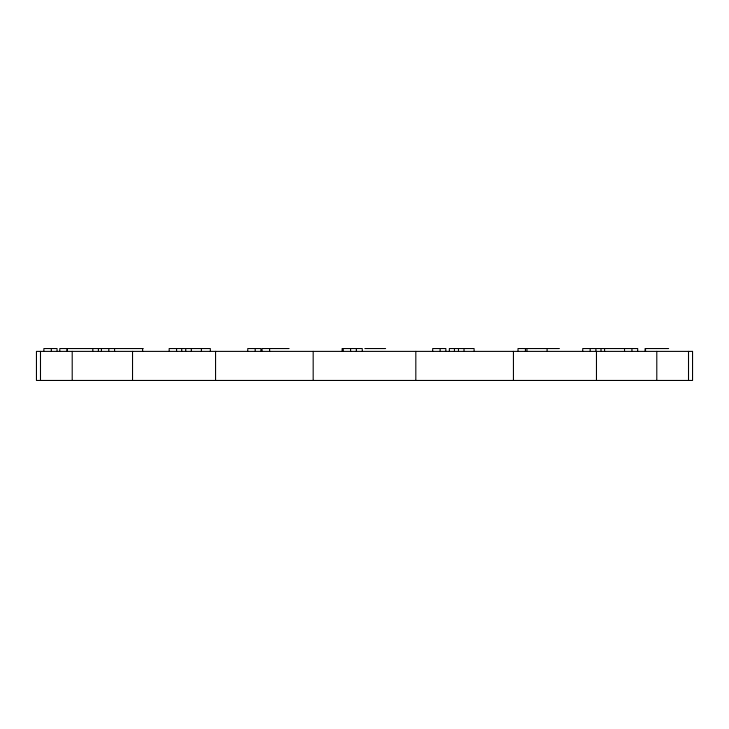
<?xml version="1.0" encoding="UTF-8"?>
<svg xmlns="http://www.w3.org/2000/svg" width="729" height="729" viewBox="0 0 729 729"><rect width="100%" height="100%" fill="white"/><g stroke="black" fill="none" stroke-linecap="round" stroke-linejoin="round"><path stroke-width="1.09" d="M143.185 348.544L59.805 348.544L59.805 351.387M289.085 348.544L262.039 348.544L262.039 351.387M364.846 348.544L385.605 348.544M559.398 348.544L518.009 348.544L518.009 351.387M668.648 348.544L645.101 348.544L645.101 351.387M688.513 351.387L688.513 380.456M656.793 351.387L656.793 380.456M645.529 348.544L645.529 351.387M637.693 351.387L637.693 348.544L582.735 348.544L582.735 351.387M631.943 348.544L631.943 351.387M624.525 348.544L624.525 351.387M604.578 348.544L604.578 351.387M601.006 348.544L601.006 351.387M596.468 351.387L596.468 380.456M595.903 348.544L595.903 351.387M590.162 348.544L590.162 351.387M547.087 348.544L547.087 351.387M526.939 348.544L526.939 351.387M525.427 348.544L525.427 351.387M513.435 351.387L513.435 380.456M474.096 351.387L474.096 348.544L449.346 348.544L449.346 351.387M464.018 348.544L464.018 351.387M458.477 348.544L458.477 351.387M454.449 348.544L454.449 351.387M445.856 351.387L445.856 348.544L432.689 348.544L432.689 351.387M440.116 348.544L440.116 351.387M415.822 351.387L415.822 380.456M362.267 351.387L362.267 348.544L342.129 348.544L342.129 351.387M356.335 348.544L356.335 351.387M350.594 348.544L350.594 351.387M343.168 348.544L343.168 351.387M313.178 351.387L313.178 380.456M269.639 348.544L269.639 351.387M260.927 351.387L260.927 348.544L247.751 348.544L247.751 351.387M255.177 348.544L255.177 351.387M215.565 351.387L215.565 380.456M210.326 351.387L210.326 348.544L169.164 348.544L169.164 351.387M201.386 348.544L201.386 351.387M191.299 348.544L191.299 351.387M185.758 348.544L185.758 351.387M181.731 348.544L181.731 351.387M176.591 348.544L176.591 351.387M142.638 348.544L142.638 351.387M132.532 351.387L132.532 380.456M114.581 348.544L114.581 351.387M108.831 348.544L108.831 351.387M101.404 348.544L101.404 351.387M98.397 348.544L98.397 351.387M92.838 348.544L92.838 351.387M72.207 351.387L72.207 380.456M57.044 351.387L57.044 348.544L43.868 348.544L43.868 351.387M51.294 348.544L51.294 351.387M40.487 351.387L40.487 380.456M692.55 351.387L36.45 351.387L36.45 380.456L692.55 380.456L692.55 351.387M67.232 351.387L67.232 348.544L67.159 351.387"/></g></svg>
